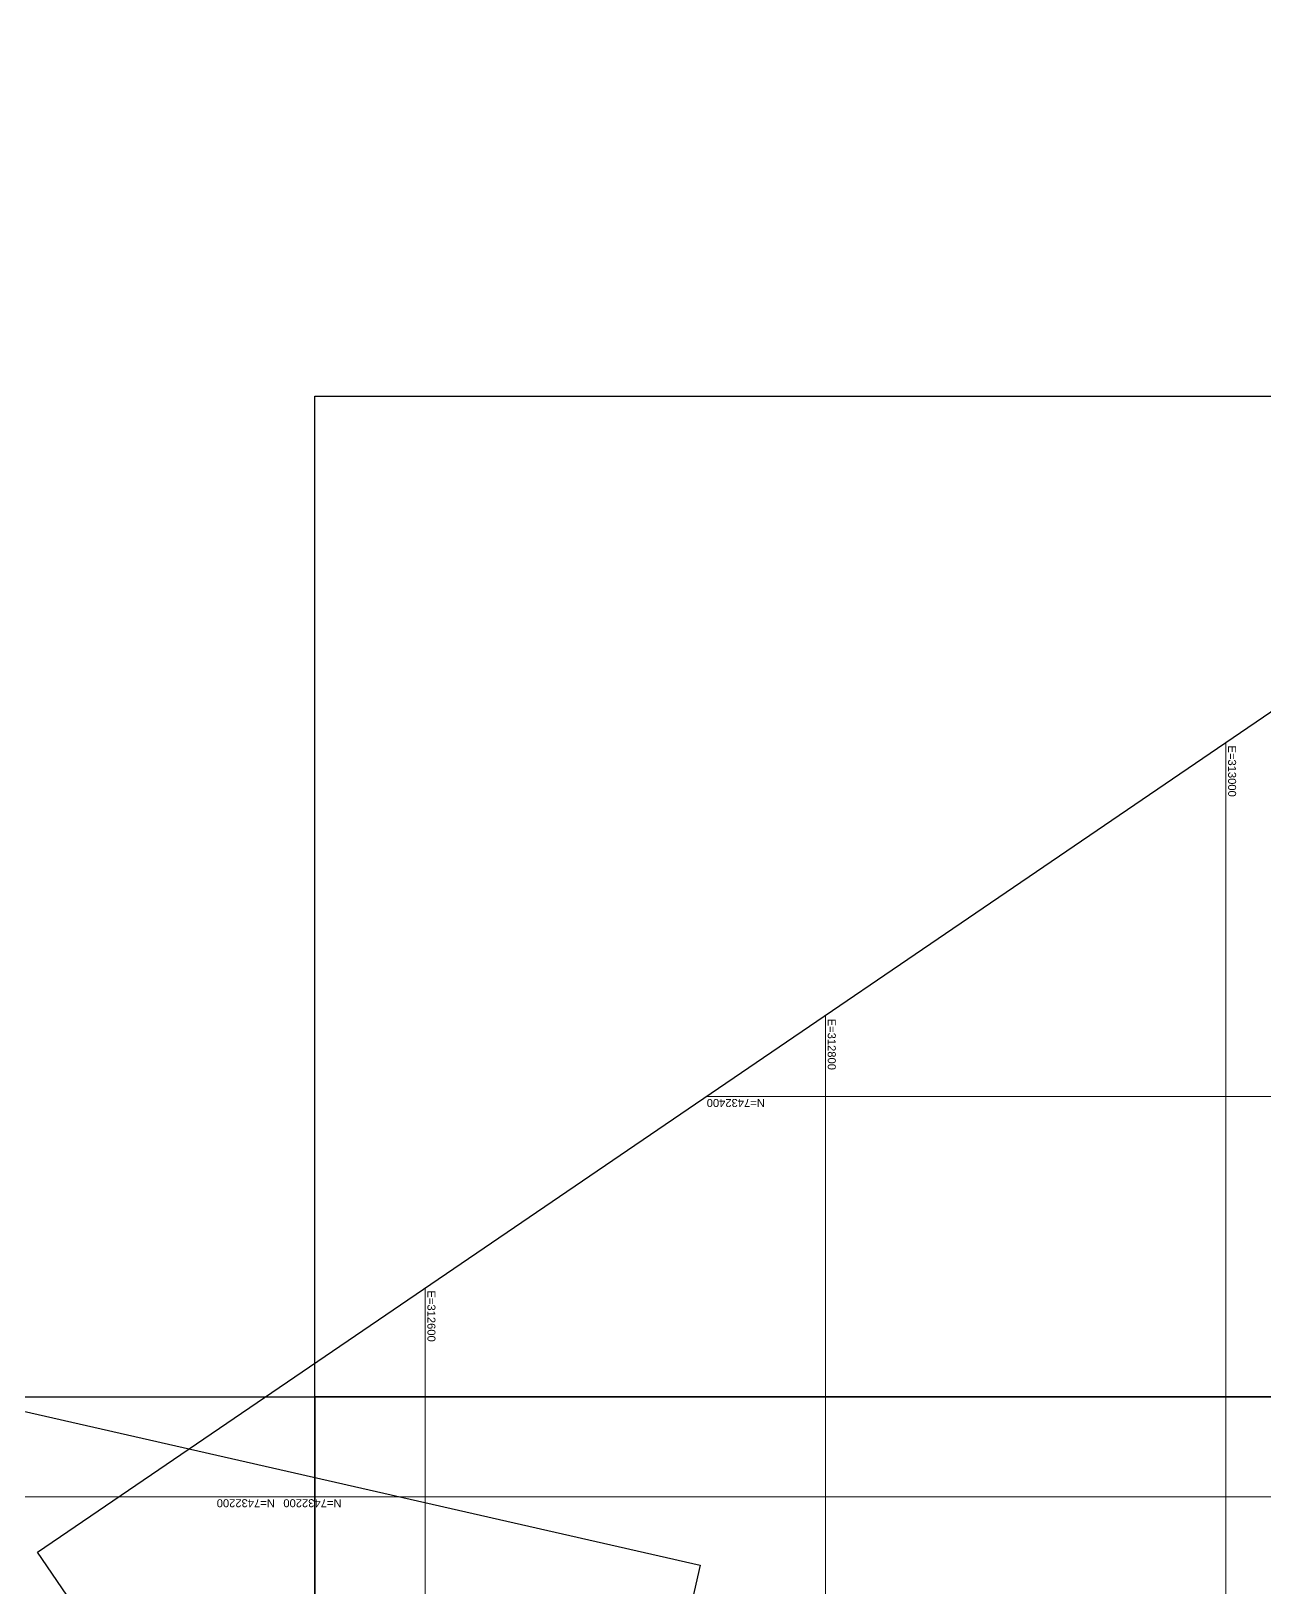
# Model space of a CAD drawing. Header units: metres. Extents: x 307545 to 341809, y 7387092 to 7434457.
# Drawn here: x 312403 to 313020, y 7432154 to 7432932 of the extents above; entities that cross this region are included whole.
import ezdxf
from ezdxf.enums import TextEntityAlignment as Align

# ---------------------------------------------------------------- set-up
doc = ezdxf.new("R2010")
doc.units = ezdxf.units.M
doc.header["$LTSCALE"] = 10
doc.layers.add('A-IMAGENS', color=255, linetype='Continuous')
doc.layers.add('F-SC-MALHA-TXT', color=8, linetype='Continuous')
doc.layers.add('A-VIEWPORTS', color=2, linetype='Continuous', plot=False)
doc.layers.add('F-VT-MALHA', color=8, linetype='Continuous', lineweight=0)
doc.styles.add('Arial', font='arial.ttf')
picture_1 = doc.add_image_def('image3.jpg', size_in_pixel=(5000, 5000))
picture_2 = doc.add_image_def('image28.jpg', size_in_pixel=(5000, 5000))
picture_3 = doc.add_image_def('image32.jpg', size_in_pixel=(5000, 5000))

# ---------------------------------------------------------------- blocks, each defined once
blk = doc.blocks.new('*U76')
at = {"layer": 'A-VIEWPORTS', "color": 2, "linetype": 'Continuous', "lineweight": -3}
blk.add_lwpolyline([(313844.85, 7432458.1), (312729.73, 7431698.06), (312406.45, 7432172.37), (313521.58, 7432932.41)], close=True, dxfattribs=at)
blk = doc.blocks.new('*U77')
at = {"layer": 'A-VIEWPORTS', "color": 2, "linetype": 'Continuous', "lineweight": -3}
blk.add_lwpolyline([(312610.13, 7431606.17), (311294.29, 7431905.72), (311421.7, 7432465.4), (312737.54, 7432165.86)], close=True, dxfattribs=at)

msp = doc.modelspace()

# ---------------------------------------------------------------- linework, layer by layer
at = {"layer": 'F-VT-MALHA'}
for p, q in [((313000, 7432576.92), (313000, 7431882.27)), ((312800, 7432440.6), (312800, 7431745.96)), ((312740.43, 7432400), (313759.61, 7432400)), ((312600, 7432304.29), (312600, 7432003.48)), ((311401.78, 7432200), (312525.29, 7432200)), ((312525.29, 7432200), (313466.17, 7432200))]:
    msp.add_line(p, q, dxfattribs=at)

# ---------------------------------------------------------------- block references
at = {"layer": 'A-VIEWPORTS', "color": 2, "linetype": 'Continuous', "lineweight": -3}
for name in ['*U76', '*U77']:
    msp.add_blockref(name, (0, 0), dxfattribs=at)

# ---------------------------------------------------------------- texts
at = {"layer": 'F-SC-MALHA-TXT', "style": 'Arial'}
for s, rotation, p in [('E=313000', 270, (313000, 7432549.8)), ('E=312800', 270, (312800, 7432413.3)), ('N=7432400', 180, (312740.73, 7432400)), ('E=312600', 270, (312600, 7432277.47)), ('N=7432200', 180, (312529.23, 7432200))]:
    msp.add_text(s, height=4, rotation=rotation, dxfattribs=at).set_placement(p, align=Align.BOTTOM_RIGHT)
msp.add_text('N=7432200', height=4, rotation=180, dxfattribs=at).set_placement((312524.99, 7432200), align=Align.BOTTOM_LEFT)

# ---------------------------------------------------------------- pictures from other files: only their frames are drawn
at = {"layer": 'A-IMAGENS', "transparency": 33554687}
image = msp.add_image(picture_3, insert=(312544.9, 7432249.95), size_in_units=(500, 500), dxfattribs=dict(at, brightness=90))
image.dxf.flags = 6
image = msp.add_image(picture_1, insert=(312044.9, 7431749.95), size_in_units=(500, 500), dxfattribs=dict(at, brightness=90))
image.dxf.flags = 6
image = msp.add_image(picture_2, insert=(312544.9, 7431749.95), size_in_units=(500, 500), dxfattribs=dict(at, brightness=90))
image.dxf.flags = 6

doc.saveas('drawing.dxf')
